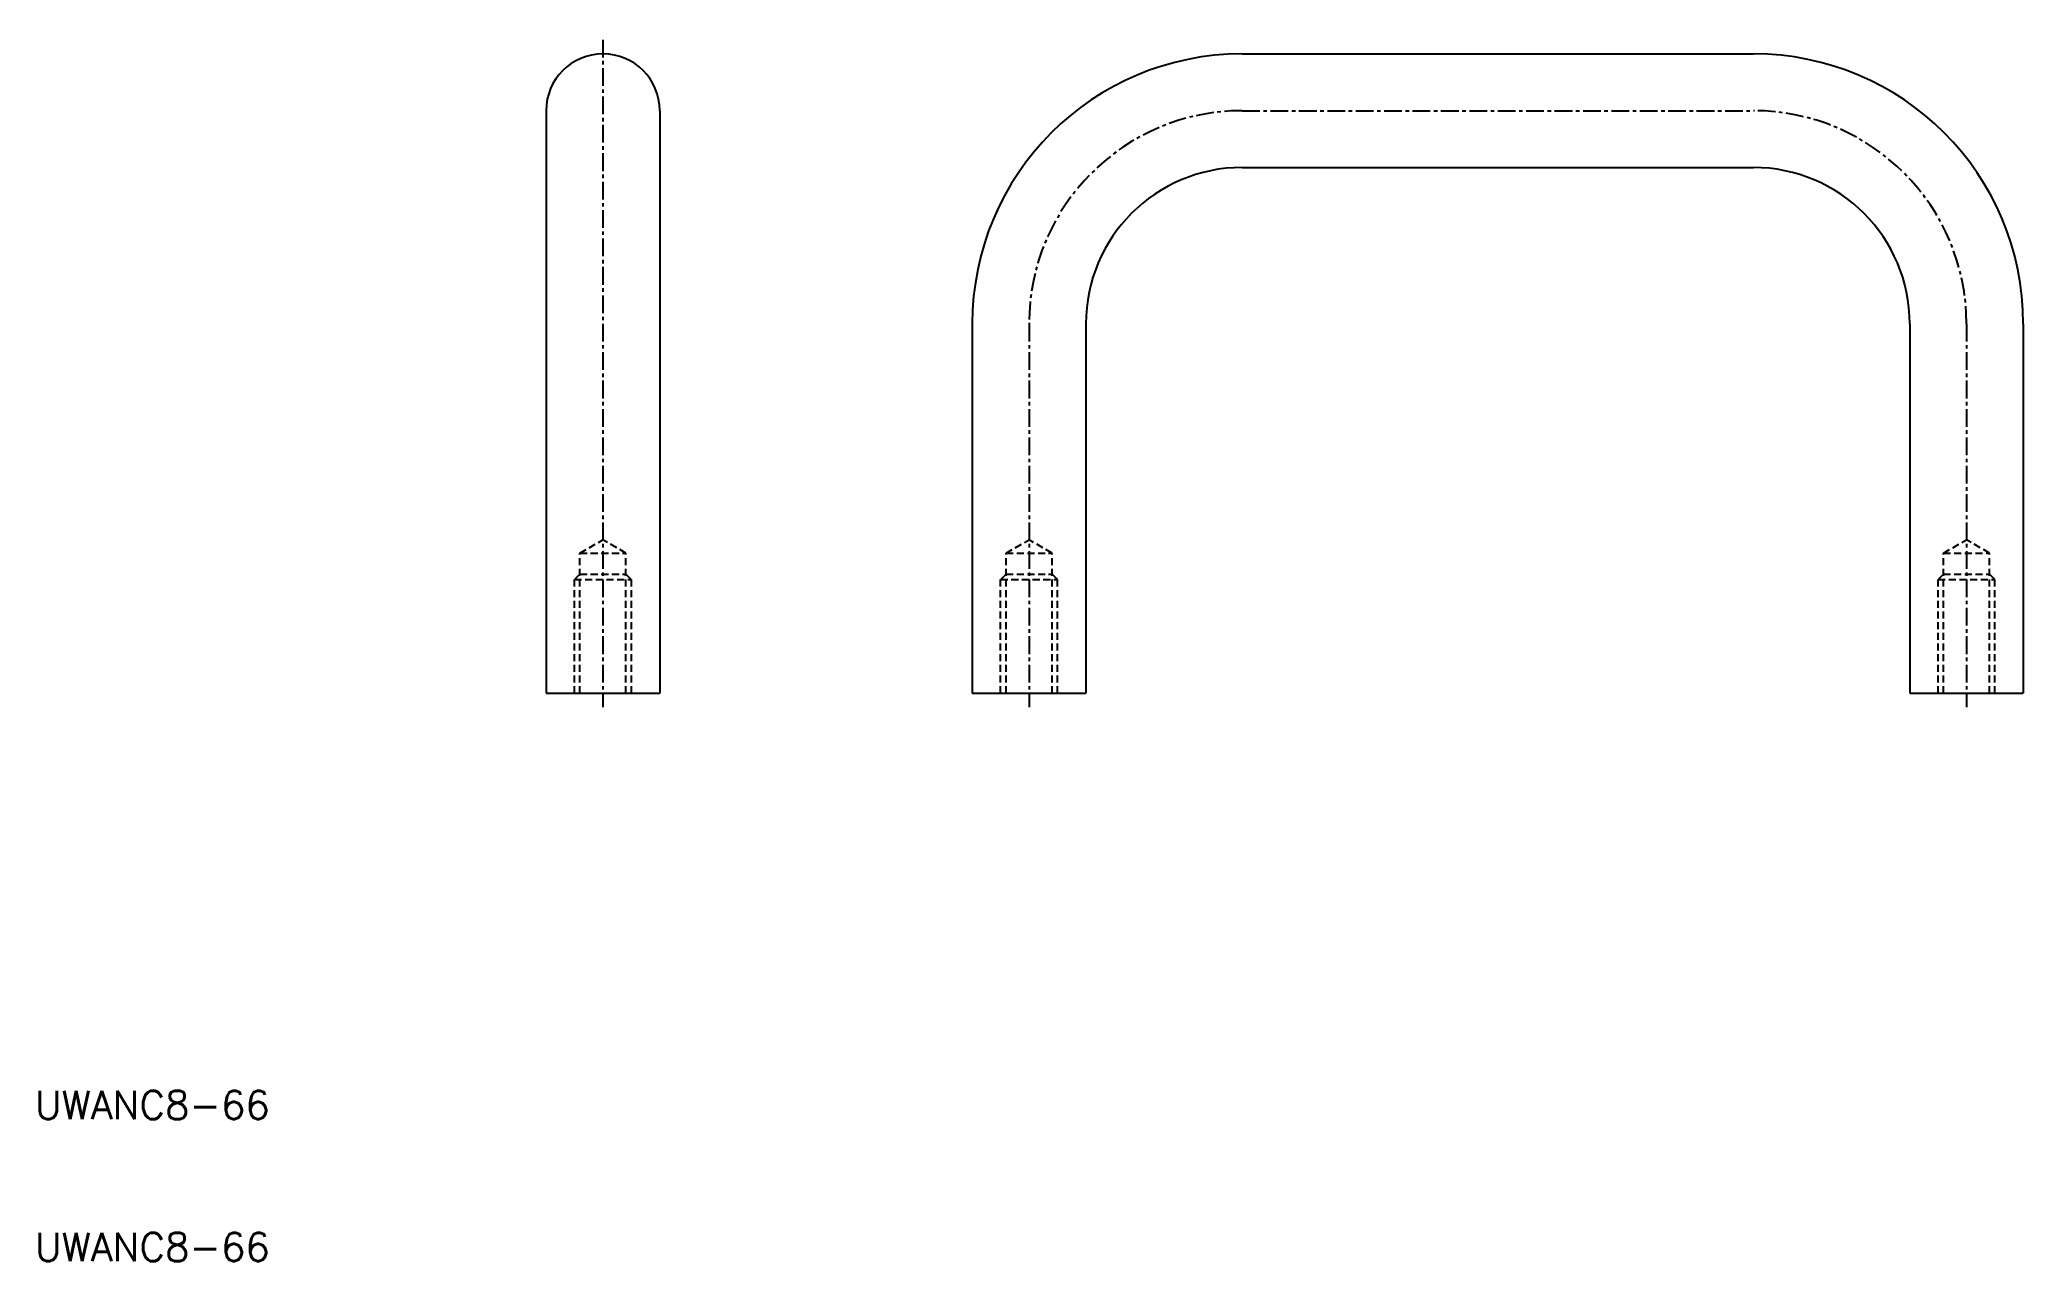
# Model space of a CAD drawing. Extents: x 10 to 150, y 10 to 96.
import ezdxf

# ---------------------------------------------------------------- set-up
doc = ezdxf.new("R2010")
doc.units = 0
doc.linetypes.add('CENTER', pattern=[2, 1.25, -0.25, 0.25, -0.25])
doc.linetypes.add('DASHED', pattern=[0.75, 0.5, -0.25])
doc.layers.get('0').update_dxf_attribs({"linetype": 'CONTINUOUS'})
doc.layers.add('CENTER', color=1, linetype='CENTER')
doc.styles.get("Standard").update_dxf_attribs({"font": 'txt.shx'})

msp = doc.modelspace()

# ---------------------------------------------------------------- linework, layer by layer
at = {"color": 7, "linetype": 'CONTINUOUS'}
for p, q in [((95, 95), (131, 95)), ((46, 91), (46, 50)), ((54, 91), (54, 50)), ((95, 87), (131, 87)), ((76, 76), (76, 50)), ((84, 76), (84, 50)), ((142, 76), (142, 50)), ((150, 76), (150, 50)), ((46, 50), (54, 50)), ((76, 50), (84, 50)), ((142, 50), (150, 50))]:
    msp.add_line(p, q, dxfattribs=at)
at = {"color": 3, "linetype": 'DASHED'}
for p, q in [((48.38, 59.85), (50, 60.79)), ((51.62, 59.85), (50, 60.79)), ((78.38, 59.85), (80, 60.79)), ((81.62, 59.85), (80, 60.79)), ((144.38, 59.85), (146, 60.79)), ((147.62, 59.85), (146, 60.79)), ((48.38, 50), (48.38, 59.85)), ((48.38, 59.85), (51.62, 59.85)), ((51.62, 50), (51.62, 59.85)), ((78.38, 50), (78.38, 59.85)), ((78.38, 59.85), (81.62, 59.85)), ((81.62, 50), (81.62, 59.85)), ((144.38, 50), (144.38, 59.85)), ((144.38, 59.85), (147.62, 59.85)), ((147.62, 50), (147.62, 59.85)), ((48.38, 58.38), (48, 58)), ((48, 58), (52, 58)), ((48, 50), (48, 58)), ((48.38, 58.38), (51.62, 58.38)), ((51.62, 58.38), (52, 58)), ((52, 50), (52, 58)), ((78.38, 58.38), (78, 58)), ((78, 58), (82, 58)), ((78, 50), (78, 58)), ((78.38, 58.38), (81.62, 58.38)), ((81.62, 58.38), (82, 58)), ((82, 50), (82, 58)), ((144.38, 58.38), (144, 58)), ((144, 58), (148, 58)), ((144, 50), (144, 58)), ((144.38, 58.38), (147.62, 58.38)), ((147.62, 58.38), (148, 58)), ((148, 50), (148, 58))]:
    msp.add_line(p, q, dxfattribs=at)
at = {"color": 7, "linetype": 'CONTINUOUS'}
for centre, radius, start, end in [((50, 91), 4, 0, 180), ((95, 76), 19, 90, 180), ((131, 76), 19, 0, 90), ((95, 76), 11, 90, 180), ((131, 76), 11, 0, 90)]:
    msp.add_arc(centre, radius, start, end, dxfattribs=at)
at = {"layer": 'CENTER', "color": 1, "linetype": 'CENTER'}
for p, q in [((50, 96), (50, 49)), ((95, 91), (131, 91)), ((80, 76), (80, 49)), ((146, 76), (146, 49))]:
    msp.add_line(p, q, dxfattribs=at)
for centre, start, end in [((95, 76), 90, 180), ((131, 76), 0, 90)]:
    msp.add_arc(centre, 15, start, end, dxfattribs=at)

# ---------------------------------------------------------------- texts
at = {"color": 7, "linetype": 'CONTINUOUS'}
for p in [(10, 20), (10, 10)]:
    msp.add_text('UWANC8-66', height=2, dxfattribs=at).set_placement(p)

doc.saveas('drawing.dxf')
